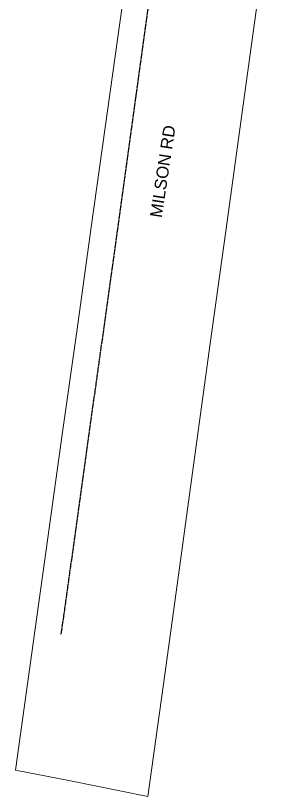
# Model space of a CAD drawing. Header units: metres. Extents: x 302360 to 303385, y 6262522 to 6263141.
# Drawn here: x 303168.4 to 303209.8, y 6262522 to 6262639.2 of the extents above; entities that cross this region are included whole.
import ezdxf

# ---------------------------------------------------------------- set-up
doc = ezdxf.new("R2010")
doc.units = ezdxf.units.M
doc.linetypes.add('Cable Exist OH', pattern=[1, 1, 0])
doc.layers.add('Cadastre Roads_SP_EXT', color=9, linetype='Continuous', lineweight=5)
doc.layers.add('Mains_HV_EXT', color=7, linetype='Continuous')
doc.styles.get("Standard").update_dxf_attribs({"font": 'arial.ttf'})

msp = doc.modelspace()

# ---------------------------------------------------------------- linework, layer by layer
at = {"layer": 'Cadastre Roads_SP_EXT', "linetype": 'Continuous'}
msp.add_lwpolyline([(303209.8, 6262678.18), (303209.06, 6262678.3), (303198.06, 6262680.1), (303190.1, 6262681.4), (303188.27, 6262668.31), (303186.13, 6262653.18), (303184.07, 6262638.44), (303181.82, 6262622.4), (303179.74, 6262607.43), (303177.57, 6262591.79), (303175.39, 6262576.31), (303173.23, 6262560.81), (303168.37, 6262525.96), (303176.37, 6262524.37), (303188.24, 6262522.01), (303190.57, 6262538.86), (303192.97, 6262556.3), (303195.3, 6262573.15), (303197.62, 6262589.99), (303199.95, 6262606.84), (303202.42, 6262624.68), (303204.88, 6262642.51), (303207.34, 6262660.35), (303209.8, 6262678.18)], close=True, dxfattribs=at)
at = {"layer": 'Mains_HV_EXT', "linetype": 'Cable Exist OH'}
msp.add_lwpolyline([(303175.24, 6262546.33), (303182.87, 6262601.07), (303196.55, 6262699.91), (303201.29, 6262733.59)], dxfattribs=at)

# ---------------------------------------------------------------- texts
at = {"layer": 'Cadastre Roads_SP_EXT'}
msp.add_text('MILSON RD', height=1.8, rotation=81.3896, dxfattribs=at).set_placement((303190.32, 6262608.77))

doc.saveas('drawing.dxf')
